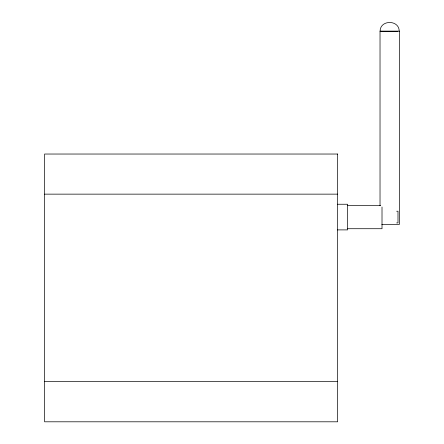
<?xml version="1.0" encoding="UTF-8"?>
<svg xmlns="http://www.w3.org/2000/svg" width="444" height="444" viewBox="0 0 444 444"><rect width="100%" height="100%" fill="white"/><g stroke="black" fill="none" stroke-linecap="round" stroke-linejoin="round"><path stroke-width="0.67" d="M397.913 31.363L380.125 31.363C379.864 19.536 399.445 19.536 399.189 31.363M44.6 194.145L337.651 194.145M337.323 204.251L347.619 204.251L347.619 229.892L337.323 229.892M347.619 205.428L380.636 205.428M396.664 211.222L397.996 211.222L397.996 222.921L396.664 222.921M381.834 224.403L399.4 224.403L399.4 31.119L380.025 31.119L380.025 205.7M347.619 228.716L382.012 228.716L382.012 206.987M44.6 381.535L337.651 381.535M337.651 154.035L44.6 154.035L44.6 421.8L337.651 421.8L337.651 154.035"/></g></svg>
